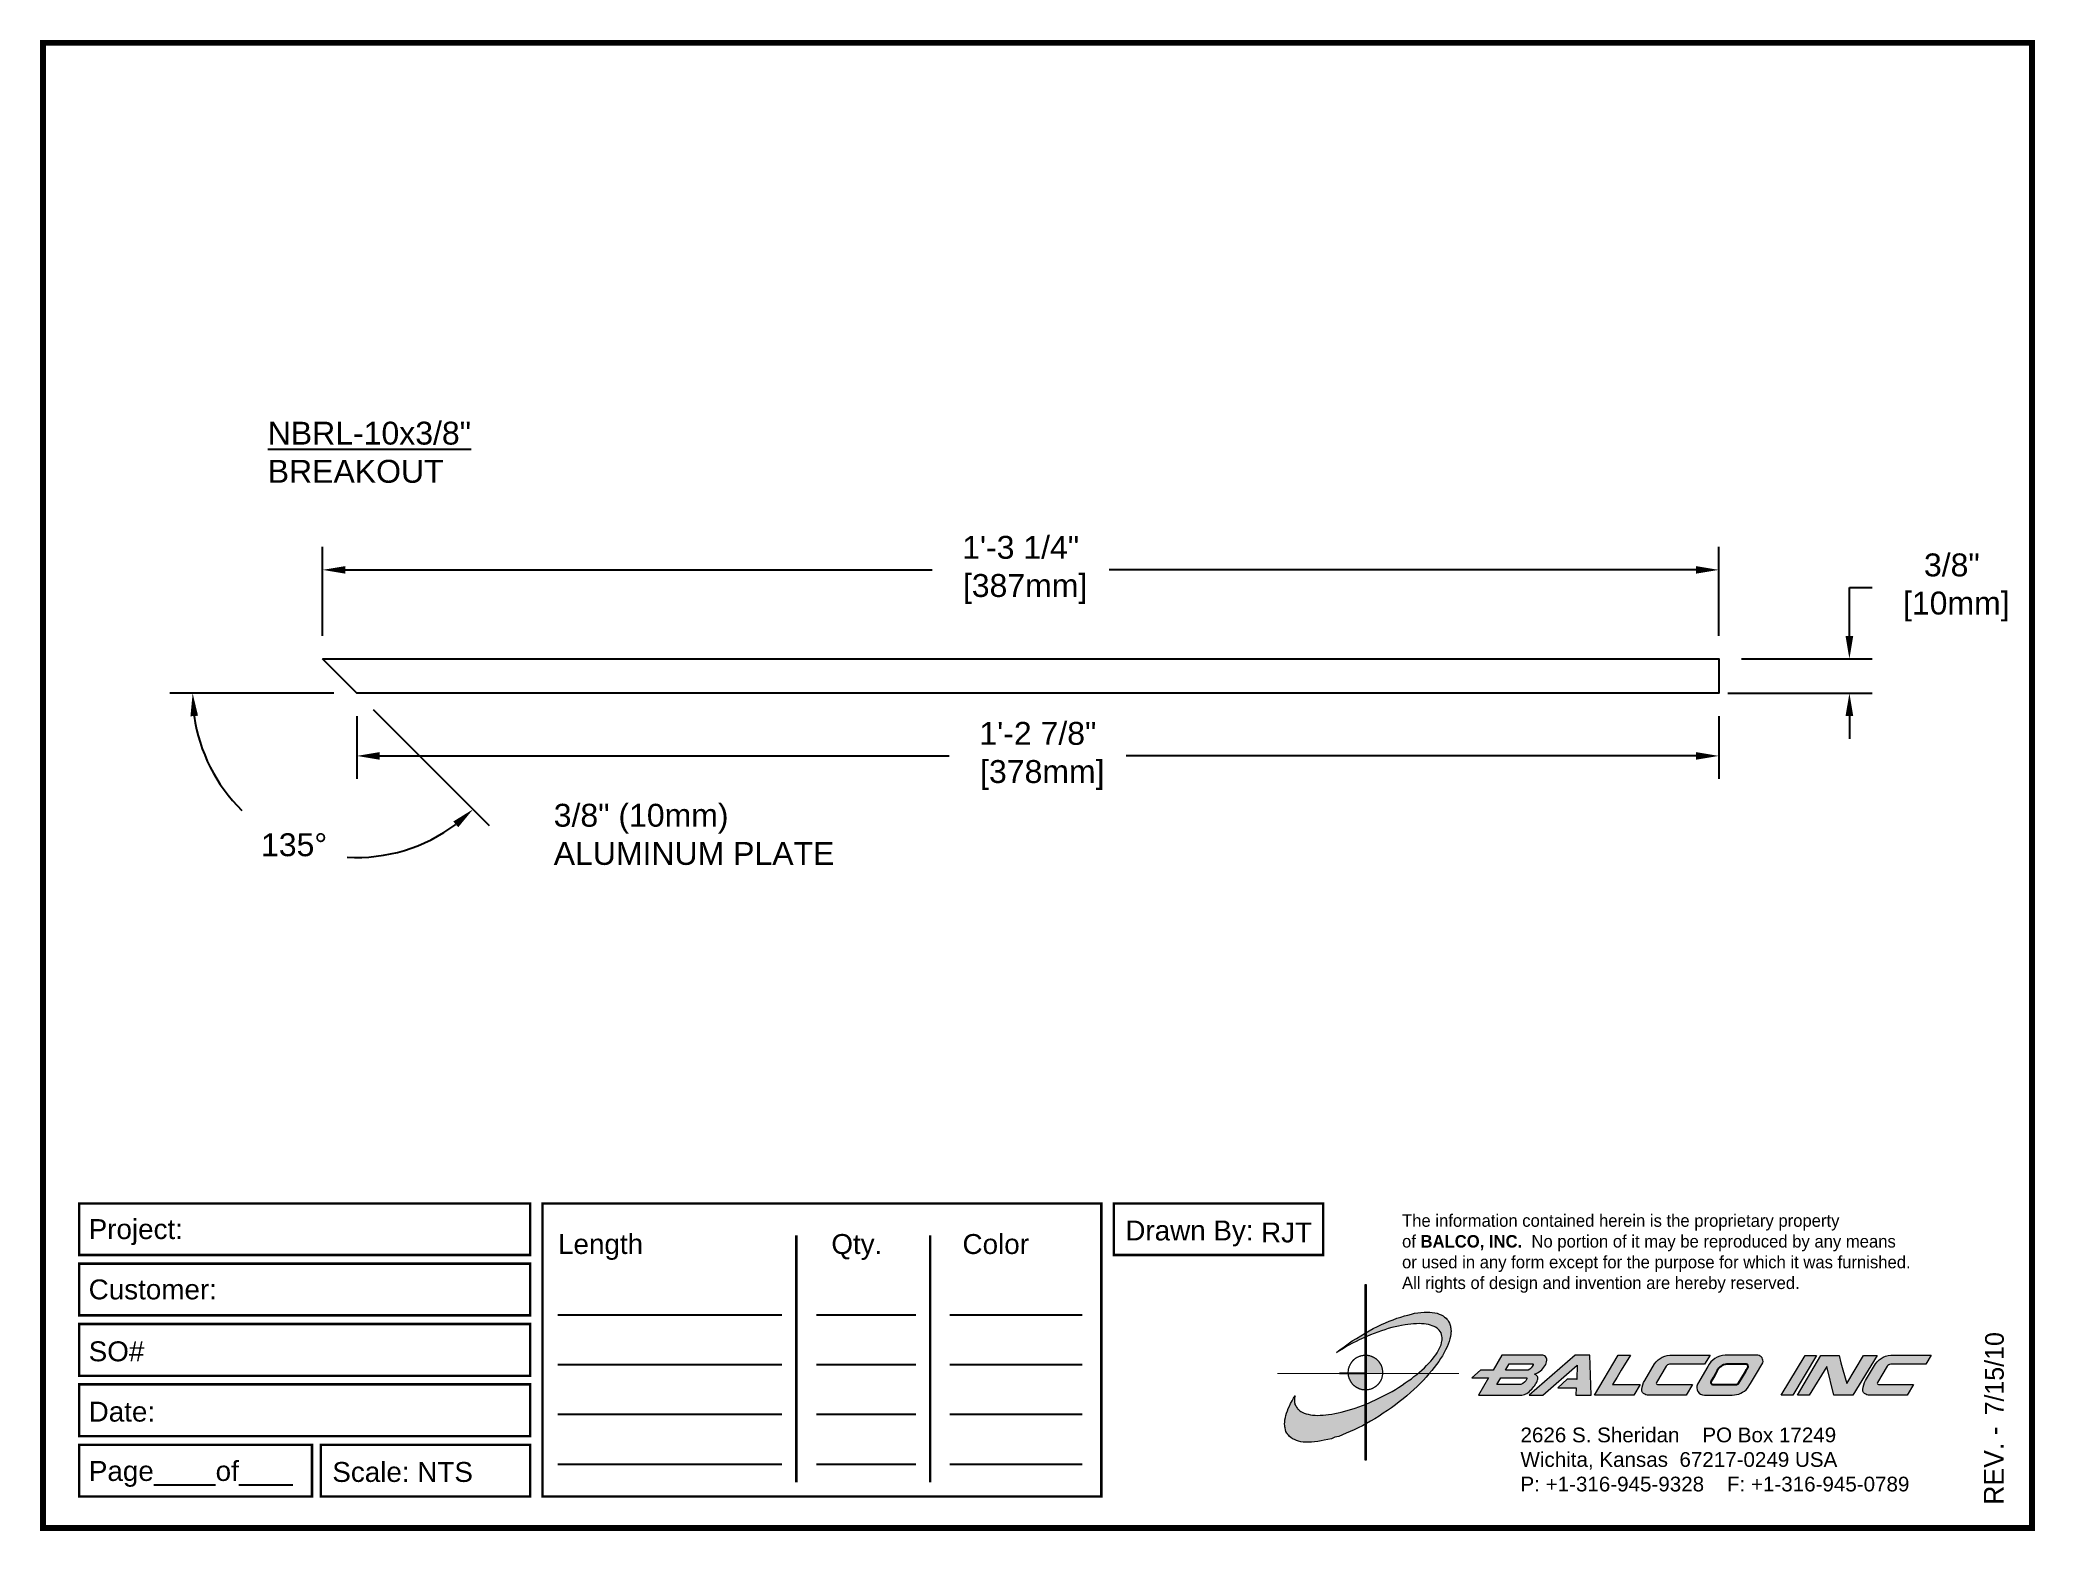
# Paper-space layout 'Breakout' of a CAD drawing. Header units: inches. Extents: x 0 to 10, y 0 to 7.5.
# The model-space entities are those that its viewports show. They can reach past a viewport. Long polylines and large blocks are cut down to what shows.
import ezdxf

# ---------------------------------------------------------------- set-up
doc = ezdxf.new("R2010")
doc.units = ezdxf.units.IN
doc.header["$MEASUREMENT"] = 0
for name, color, linetype in [('Border', 7, 'Continuous'), ('Dimensions', 3, 'Continuous'), ('Text', 2, 'Continuous')]:
    doc.layers.add(name, color=color, linetype=linetype)
doc.styles.add('Arial', font='arial.ttf')
doc.styles.add('Copyright', font='ERASDEMI.TTF')
doc.dimstyles.new('Arial', dxfattribs={"dimtxt": 0.25, "dimasz": 0.25, "dimexe": 0.25, "dimexo": 0.25, "dimgap": 0.25, "dimtad": 0, "dimtih": 1, "dimtoh": 1, "dimdec": 4, "dimzin": 0, "dimdsep": 46, "dimlunit": 4, "dimtxsty": 'Arial', "dimcen": 0.1875, "dimadec": 0, "dimazin": 0, "dimtfac": 1, "dimtdec": 4, "dimtofl": 0, "dimtmove": 0, "dimatfit": 3, "dimfxl": 0, "dimfrac": 2, "dimtolj": 1, "dimtzin": 0, "dimarcsym": 0})

# ---------------------------------------------------------------- blocks, each defined once
blk = doc.blocks.new('ACADlogo')
h = blk.add_hatch(color=256)
h.paths.add_polyline_path([(-3.346, 1.223), (-3.351, 1.223), (-3.351, 0.979), (-3.346, 0.982)])
h.paths.add_polyline_path([(-3.346, 0.961), (-3.351, 0.959), (-3.351, 0.868), (-3.346, 0.868)])
h.paths.add_polyline_path([(-3.346, 0.777), (-3.351, 0.777), (-3.351, 0.699), (-3.351, 0.695), (-3.35, 0.695), (-3.346, 0.695)])
h.paths.add_polyline_path([(-3.346, 0.864), (-3.346, 0.868), (-3.35, 0.868), (-3.351, 0.868), (-3.351, 0.777), (-3.346, 0.777), (-3.346, 0.778), (-3.348, 0.778)])
h.paths.add_polyline_path([(-3.346, 0.524), (-3.351, 0.521), (-3.351, 0.342), (-3.346, 0.342)])
h.paths.add_polyline_path([(-3.346, 0.695), (-3.351, 0.695), (-3.351, 0.621), (-3.346, 0.623)])
h.paths.add_polyline_path([(-3.346, 0.623), (-3.351, 0.621), (-3.351, 0.521), (-3.346, 0.524)])
h.paths.add_polyline_path([(-3.346, 0.982), (-3.351, 0.979), (-3.351, 0.959), (-3.346, 0.961)])
h = blk.add_hatch(color=175)
h.paths.add_polyline_path([(-3.518, 0.573), (-3.534, 0.571), (-3.548, 0.569), (-3.562, 0.567), (-3.576, 0.567), (-3.589, 0.566), (-3.602, 0.567), (-3.614, 0.568), (-3.625, 0.569), (-3.636, 0.572), (-3.646, 0.574), (-3.656, 0.577), (-3.664, 0.581), (-3.673, 0.585), (-3.679, 0.589), (-3.685, 0.595), (-3.688, 0.598), (-3.691, 0.6), (-3.695, 0.607), (-3.699, 0.614), (-3.703, 0.621), (-3.704, 0.626), (-3.705, 0.631), (-3.706, 0.637), (-3.706, 0.642), (-3.705, 0.648), (-3.705, 0.653), (-3.703, 0.659), (-3.702, 0.665), (-3.71, 0.652), (-3.717, 0.639), (-3.725, 0.626), (-3.731, 0.613), (-3.737, 0.601), (-3.741, 0.589), (-3.746, 0.577), (-3.749, 0.566), (-3.751, 0.555), (-3.753, 0.544), (-3.754, 0.538), (-3.754, 0.533), (-3.755, 0.523), (-3.754, 0.513), (-3.753, 0.508), (-3.752, 0.503), (-3.75, 0.494), (-3.748, 0.486), (-3.743, 0.477), (-3.74, 0.473), (-3.738, 0.469), (-3.734, 0.465), (-3.73, 0.461), (-3.723, 0.455), (-3.715, 0.449), (-3.706, 0.445), (-3.695, 0.44), (-3.685, 0.437), (-3.674, 0.434), (-3.661, 0.432), (-3.648, 0.431), (-3.634, 0.431), (-3.62, 0.431), (-3.604, 0.433), (-3.588, 0.435), (-3.572, 0.438), (-3.556, 0.441), (-3.538, 0.445), (-3.52, 0.449), (-3.503, 0.456), (-3.483, 0.461), (-3.464, 0.469), (-3.445, 0.477), (-3.426, 0.485), (-3.406, 0.494), (-3.385, 0.503), (-3.364, 0.514), (-3.351, 0.521), (-3.351, 0.621), (-3.364, 0.616), (-3.382, 0.609), (-3.4, 0.603), (-3.418, 0.598), (-3.436, 0.592), (-3.453, 0.587), (-3.47, 0.583), (-3.486, 0.579), (-3.503, 0.576)])
h.paths.add_polyline_path([(-3.215, 0.687), (-3.251, 0.667), (-3.289, 0.649), (-3.327, 0.631), (-3.345, 0.623), (-3.346, 0.623), (-3.346, 0.524), (-3.343, 0.525), (-3.323, 0.537), (-3.302, 0.549), (-3.28, 0.563), (-3.259, 0.577), (-3.238, 0.59), (-3.218, 0.605), (-3.198, 0.62), (-3.179, 0.635), (-3.16, 0.65), (-3.141, 0.665), (-3.123, 0.681), (-3.106, 0.696), (-3.089, 0.712), (-3.074, 0.727), (-3.058, 0.743), (-3.043, 0.759), (-3.03, 0.775), (-3.028, 0.777), (-3.085, 0.777), (-3.091, 0.772), (-3.105, 0.761), (-3.118, 0.75), (-3.134, 0.739), (-3.149, 0.729), (-3.165, 0.718), (-3.182, 0.707), (-3.198, 0.697)])
h.paths.add_polyline_path([(-2.921, 1.009), (-2.922, 1.015), (-2.924, 1.02), (-2.926, 1.029), (-2.931, 1.038), (-2.934, 1.043), (-2.936, 1.047), (-2.94, 1.05), (-2.943, 1.054), (-2.951, 1.06), (-2.959, 1.066), (-2.968, 1.071), (-2.978, 1.075), (-2.989, 1.079), (-3, 1.081), (-3.013, 1.083), (-3.026, 1.084), (-3.04, 1.084), (-3.054, 1.084), (-3.07, 1.083), (-3.085, 1.081), (-3.102, 1.079), (-3.118, 1.075), (-3.136, 1.07), (-3.153, 1.066), (-3.171, 1.06), (-3.191, 1.054), (-3.21, 1.047), (-3.229, 1.039), (-3.248, 1.031), (-3.268, 1.022), (-3.289, 1.012), (-3.31, 1.002), (-3.33, 0.991), (-3.346, 0.982), (-3.346, 0.961), (-3.342, 0.962), (-3.323, 0.971), (-3.305, 0.978), (-3.287, 0.984), (-3.268, 0.991), (-3.251, 0.996), (-3.234, 1.002), (-3.216, 1.007), (-3.199, 1.011), (-3.182, 1.015), (-3.167, 1.018), (-3.15, 1.021), (-3.136, 1.023), (-3.121, 1.025), (-3.107, 1.026), (-3.093, 1.026), (-3.079, 1.027), (-3.067, 1.026), (-3.054, 1.026), (-3.043, 1.025), (-3.032, 1.022), (-3.022, 1.02), (-3.013, 1.016), (-3.004, 1.013), (-2.997, 1.009), (-2.989, 1.005), (-2.983, 0.999), (-2.98, 0.996), (-2.978, 0.994), (-2.973, 0.987), (-2.969, 0.981), (-2.967, 0.973), (-2.965, 0.965), (-2.964, 0.957), (-2.964, 0.949), (-2.964, 0.944), (-2.965, 0.94), (-2.967, 0.93), (-2.969, 0.921), (-2.973, 0.911), (-2.978, 0.901), (-2.983, 0.891), (-2.989, 0.881), (-2.996, 0.871), (-3.004, 0.86), (-3.012, 0.849), (-3.021, 0.838), (-3.032, 0.827), (-3.042, 0.816), (-3.053, 0.805), (-3.065, 0.794), (-3.077, 0.783), (-3.085, 0.777), (-3.028, 0.777), (-3.016, 0.791), (-3.004, 0.806), (-2.992, 0.822), (-2.981, 0.837), (-2.971, 0.852), (-2.962, 0.866), (-2.954, 0.882), (-2.946, 0.896), (-2.939, 0.91), (-2.934, 0.924), (-2.929, 0.938), (-2.926, 0.944), (-2.925, 0.951), (-2.922, 0.963), (-2.92, 0.975), (-2.92, 0.982), (-2.919, 0.987), (-2.92, 0.999), (-2.92, 1.005)])
h.paths.add_polyline_path([(-3.372, 0.966), (-3.393, 0.953), (-3.415, 0.94), (-3.435, 0.925), (-3.455, 0.911), (-3.475, 0.897), (-3.494, 0.882), (-3.468, 0.898), (-3.439, 0.915), (-3.41, 0.93), (-3.396, 0.938), (-3.38, 0.945), (-3.351, 0.959), (-3.351, 0.979)])
h = blk.add_hatch(color=256)
h.paths.add_polyline_path([(-3.268, 0.814), (-3.27, 0.819), (-3.273, 0.824), (-3.276, 0.828), (-3.279, 0.833), (-3.282, 0.837), (-3.286, 0.841), (-3.29, 0.845), (-3.294, 0.849), (-3.298, 0.852), (-3.303, 0.855), (-3.308, 0.858), (-3.313, 0.86), (-3.318, 0.863), (-3.323, 0.864), (-3.328, 0.866), (-3.334, 0.867), (-3.339, 0.868), (-3.345, 0.868), (-3.346, 0.868), (-3.346, 0.777), (-3.335, 0.777), (-3.262, 0.777), (-3.262, 0.781), (-3.262, 0.787), (-3.263, 0.792), (-3.264, 0.798), (-3.265, 0.803), (-3.266, 0.808)])
h.paths.add_polyline_path([(-3.351, 0.777), (-3.436, 0.777), (-3.435, 0.773), (-3.435, 0.768), (-3.434, 0.762), (-3.432, 0.757), (-3.431, 0.752), (-3.428, 0.747), (-3.426, 0.742), (-3.423, 0.737), (-3.42, 0.732), (-3.417, 0.728), (-3.414, 0.723), (-3.41, 0.719), (-3.406, 0.716), (-3.401, 0.712), (-3.397, 0.709), (-3.392, 0.706), (-3.387, 0.704), (-3.382, 0.701), (-3.377, 0.699), (-3.372, 0.698), (-3.367, 0.696), (-3.361, 0.695), (-3.356, 0.695), (-3.351, 0.695)])
h.paths.add_polyline_path([(-3.346, 0.868), (-3.35, 0.868), (-3.351, 0.868), (-3.351, 0.777), (-3.346, 0.777)])
h = blk.add_hatch(color=256)
h.paths.add_polyline_path([(-2.438, 0.844, 0.412988), (-2.461, 0.869), (-2.663, 0.869), (-2.707, 0.794), (-2.771, 0.794), (-2.815, 0.755), (-2.73, 0.755), (-2.781, 0.668), (-2.563, 0.668, 0.107996), (-2.538, 0.677, 0.108939), (-2.494, 0.724, 0.080345), (-2.483, 0.745, 0.419497), (-2.499, 0.773, 0.149928), (-2.447, 0.815, 0.134283)])
h.paths.add_polyline_path([(-2.507, 0.821, -0.209012), (-2.532, 0.794), (-2.538, 0.794), (-2.646, 0.794), (-2.627, 0.825), (-2.51, 0.825, -0.56619)], flags=16)
h.paths.add_polyline_path([(-2.538, 0.75, -0.241309), (-2.569, 0.722), (-2.688, 0.722), (-2.669, 0.755), (-2.541, 0.755, -0.56619)], flags=16)
for points in [[(-2.285, 0.819), (-2.287, 0.748), (-2.335, 0.748), (-2.383, 0.705), (-2.29, 0.705), (-2.292, 0.668), (-2.215, 0.668), (-2.221, 0.869), (-2.295, 0.869), (-2.527, 0.668), (-2.458, 0.668)], [(-2.018, 0.869), (-2.079, 0.869), (-2.198, 0.668), (-2, 0.668), (-1.968, 0.722), (-2.107, 0.722), (-2.085, 0.759), (-2.064, 0.794)], [(-1.617, 0.869), (-1.807, 0.869, 0.270182), (-1.896, 0.825), (-1.946, 0.742, 0.109019), (-1.961, 0.695, 0.340665), (-1.945, 0.672, 0.129907), (-1.923, 0.668), (-1.738, 0.668), (-1.706, 0.722), (-1.878, 0.722), (-1.882, 0.722, -0.601242), (-1.887, 0.731), (-1.838, 0.813, -0.253048), (-1.821, 0.823), (-1.645, 0.823)], [(-1.083, 0.867), (-1.14, 0.867), (-1.261, 0.667), (-1.26, 0.667), (-1.202, 0.667)], [(-0.96, 0.83), (-0.969, 0.867), (-1.061, 0.867), (-1.179, 0.667), (-1.12, 0.667), (-1.031, 0.812), (-0.995, 0.667), (-0.9, 0.667), (-0.778, 0.867), (-0.846, 0.867), (-0.931, 0.727), (-0.951, 0.795)], [(-0.507, 0.869), (-0.697, 0.869, 0.270182), (-0.786, 0.825), (-0.836, 0.742, 0.109019), (-0.85, 0.695, 0.340665), (-0.835, 0.672, 0.129907), (-0.812, 0.668), (-0.628, 0.668), (-0.595, 0.722), (-0.768, 0.722), (-0.772, 0.722, -0.601242), (-0.777, 0.731), (-0.728, 0.813, -0.253048), (-0.71, 0.823), (-0.534, 0.823)], [(-3.346, 0.623), (-3.351, 0.621), (-3.351, 0.521), (-3.346, 0.524)]]:
    blk.add_hatch(color=256).paths.add_polyline_path(points)
h = blk.add_hatch(color=256)
h.paths.add_polyline_path([(-1.377, 0.868), (-1.383, 0.868), (-1.383, 0.868), (-1.44, 0.868), (-1.492, 0.868), (-1.541, 0.868, 0.297712), (-1.628, 0.811), (-1.68, 0.723, 0.585116), (-1.646, 0.668), (-1.506, 0.668, 0.210586), (-1.429, 0.703), (-1.415, 0.726), (-1.389, 0.769), (-1.352, 0.831, 0.4352)])
h.paths.add_polyline_path([(-1.437, 0.823, -0.603783), (-1.428, 0.805), (-1.431, 0.801), (-1.434, 0.796), (-1.438, 0.789), (-1.474, 0.728, -0.229001), (-1.489, 0.722), (-1.494, 0.722), (-1.501, 0.722), (-1.597, 0.722), (-1.604, 0.722, -0.492401), (-1.613, 0.734), (-1.601, 0.757), (-1.591, 0.775), (-1.582, 0.791, -0.238368), (-1.535, 0.823)], flags=16)
for q in [(-3.48, 0.777), (-3.351, 0.642)]:
    blk.add_line((-3.351, 0.777), q)
at = {"color": 7, "lineweight": 0}
for points in [[(-3.351, 1.223), (-3.346, 1.223), (-3.346, 0.342), (-3.351, 0.342), (-3.351, 1.223)], [(-2.292, 0.668), (-2.215, 0.668), (-2.221, 0.869), (-2.295, 0.869), (-2.527, 0.668), (-2.458, 0.668), (-2.285, 0.819), (-2.287, 0.748), (-2.286, 0.748), (-2.335, 0.748), (-2.383, 0.705), (-2.29, 0.705), (-2.292, 0.668), (-2.292, 0.668)], [(-2.198, 0.668), (-2.079, 0.869), (-2.018, 0.869), (-2.064, 0.794), (-2.085, 0.759), (-2.107, 0.722), (-1.968, 0.722), (-2, 0.668), (-2.198, 0.668), (-2.198, 0.668)], [(-1.383, 0.868), (-1.383, 0.868)], [(-1.261, 0.667), (-1.14, 0.867), (-1.083, 0.867), (-1.202, 0.667), (-1.26, 0.667), (-1.261, 0.667), (-1.261, 0.667)], [(-0.9, 0.667), (-0.995, 0.667), (-1.031, 0.812), (-1.12, 0.667), (-1.179, 0.667), (-1.061, 0.867), (-0.969, 0.867), (-0.96, 0.83), (-0.951, 0.795), (-0.931, 0.727), (-0.846, 0.867), (-0.778, 0.867), (-0.9, 0.667), (-0.9, 0.667)]]:
    blk.add_lwpolyline(points, dxfattribs=at)
at = {"color": 175, "lineweight": 0}
blk.add_lwpolyline([(-2.926, 1.029), (-2.924, 1.02), (-2.922, 1.015), (-2.921, 1.009), (-2.92, 1.005), (-2.92, 0.999), (-2.919, 0.987), (-2.92, 0.982), (-2.92, 0.975), (-2.922, 0.963), (-2.925, 0.951), (-2.926, 0.944), (-2.929, 0.938), (-2.934, 0.924), (-2.939, 0.91), (-2.946, 0.896), (-2.954, 0.882), (-2.962, 0.866), (-2.971, 0.852), (-2.981, 0.837), (-2.992, 0.822), (-3.004, 0.806), (-3.016, 0.791), (-3.03, 0.775), (-3.043, 0.759), (-3.058, 0.743), (-3.074, 0.727), (-3.089, 0.712), (-3.106, 0.696), (-3.123, 0.681), (-3.141, 0.665), (-3.16, 0.65), (-3.179, 0.635), (-3.198, 0.62), (-3.218, 0.605), (-3.238, 0.59), (-3.259, 0.577), (-3.28, 0.563), (-3.302, 0.549), (-3.323, 0.537), (-3.343, 0.525), (-3.364, 0.514), (-3.385, 0.503), (-3.406, 0.494), (-3.426, 0.485), (-3.445, 0.477), (-3.464, 0.469), (-3.483, 0.461), (-3.503, 0.456), (-3.52, 0.449), (-3.538, 0.445), (-3.556, 0.441), (-3.572, 0.438), (-3.588, 0.435), (-3.604, 0.433), (-3.62, 0.431), (-3.634, 0.431), (-3.648, 0.431), (-3.661, 0.432), (-3.674, 0.434), (-3.685, 0.437), (-3.695, 0.44), (-3.706, 0.445), (-3.715, 0.449), (-3.723, 0.455), (-3.73, 0.461), (-3.734, 0.465), (-3.738, 0.469), (-3.74, 0.473), (-3.743, 0.477), (-3.748, 0.486), (-3.75, 0.494), (-3.752, 0.503), (-3.753, 0.508), (-3.754, 0.513), (-3.755, 0.523), (-3.754, 0.533), (-3.754, 0.538), (-3.753, 0.544), (-3.751, 0.555), (-3.749, 0.566), (-3.746, 0.577), (-3.741, 0.589), (-3.737, 0.601), (-3.731, 0.613), (-3.725, 0.626), (-3.717, 0.639), (-3.71, 0.652), (-3.702, 0.665), (-3.703, 0.659), (-3.705, 0.653), (-3.705, 0.648), (-3.706, 0.642), (-3.706, 0.637), (-3.705, 0.631), (-3.704, 0.626), (-3.703, 0.621), (-3.699, 0.614), (-3.695, 0.607), (-3.691, 0.6), (-3.688, 0.598), (-3.685, 0.595), (-3.679, 0.589), (-3.673, 0.585), (-3.664, 0.581), (-3.656, 0.577), (-3.646, 0.574), (-3.636, 0.572), (-3.625, 0.569), (-3.614, 0.568), (-3.602, 0.567), (-3.589, 0.566), (-3.576, 0.567), (-3.562, 0.567), (-3.548, 0.569), (-3.534, 0.571), (-3.518, 0.573), (-3.503, 0.576), (-3.486, 0.579), (-3.47, 0.583), (-3.453, 0.587), (-3.436, 0.592), (-3.418, 0.598), (-3.4, 0.603), (-3.382, 0.609), (-3.364, 0.616), (-3.345, 0.623), (-3.327, 0.631), (-3.289, 0.649), (-3.251, 0.667), (-3.215, 0.687), (-3.198, 0.697), (-3.182, 0.707), (-3.165, 0.718), (-3.149, 0.729), (-3.134, 0.739), (-3.118, 0.75), (-3.105, 0.761), (-3.091, 0.772), (-3.077, 0.783), (-3.065, 0.794), (-3.053, 0.805), (-3.042, 0.816), (-3.032, 0.827), (-3.021, 0.838), (-3.012, 0.849), (-3.004, 0.86), (-2.996, 0.871), (-2.989, 0.881), (-2.983, 0.891), (-2.978, 0.901), (-2.973, 0.911), (-2.969, 0.921), (-2.967, 0.93), (-2.965, 0.94), (-2.964, 0.944), (-2.964, 0.949), (-2.964, 0.957), (-2.965, 0.965), (-2.967, 0.973), (-2.969, 0.981), (-2.973, 0.987), (-2.978, 0.994), (-2.98, 0.996), (-2.983, 0.999), (-2.989, 1.005), (-2.997, 1.009), (-3.004, 1.013), (-3.013, 1.016), (-3.022, 1.02), (-3.032, 1.022), (-3.043, 1.025), (-3.054, 1.026), (-3.067, 1.026), (-3.079, 1.027), (-3.093, 1.026), (-3.107, 1.026), (-3.121, 1.025), (-3.136, 1.023), (-3.15, 1.021), (-3.167, 1.018), (-3.182, 1.015), (-3.199, 1.011), (-3.216, 1.007), (-3.234, 1.002), (-3.251, 0.996), (-3.268, 0.991), (-3.287, 0.984), (-3.305, 0.978), (-3.323, 0.971), (-3.342, 0.962), (-3.38, 0.945), (-3.396, 0.938), (-3.41, 0.93), (-3.439, 0.915), (-3.468, 0.898), (-3.494, 0.882), (-3.475, 0.897), (-3.455, 0.911), (-3.435, 0.925), (-3.415, 0.94), (-3.393, 0.953), (-3.372, 0.966), (-3.351, 0.979), (-3.33, 0.991), (-3.31, 1.002), (-3.289, 1.012), (-3.268, 1.022), (-3.248, 1.031), (-3.229, 1.039), (-3.21, 1.047), (-3.191, 1.054), (-3.171, 1.06), (-3.153, 1.066), (-3.136, 1.07), (-3.118, 1.075), (-3.102, 1.079), (-3.085, 1.081), (-3.07, 1.083), (-3.054, 1.084), (-3.04, 1.084), (-3.026, 1.084), (-3.013, 1.083), (-3, 1.081), (-2.989, 1.079), (-2.978, 1.075), (-2.968, 1.071), (-2.959, 1.066), (-2.951, 1.06), (-2.943, 1.054), (-2.94, 1.05), (-2.936, 1.047), (-2.934, 1.043), (-2.931, 1.038), (-2.926, 1.029), (-2.926, 1.029)], dxfattribs=at)
at = {"color": 7, "lineweight": 0, "const_width": 0.0064}
blk.add_lwpolyline([(-3.262, 0.781), (-3.262, 0.787), (-3.263, 0.792), (-3.264, 0.798), (-3.265, 0.803), (-3.266, 0.808), (-3.268, 0.814), (-3.27, 0.819), (-3.273, 0.824), (-3.276, 0.828), (-3.279, 0.833), (-3.282, 0.837), (-3.286, 0.841), (-3.29, 0.845), (-3.294, 0.849), (-3.298, 0.852), (-3.303, 0.855), (-3.308, 0.858), (-3.313, 0.86), (-3.318, 0.863), (-3.323, 0.864), (-3.328, 0.866), (-3.334, 0.867), (-3.339, 0.868), (-3.345, 0.868), (-3.35, 0.868), (-3.356, 0.868), (-3.361, 0.867), (-3.367, 0.866), (-3.372, 0.865), (-3.377, 0.863), (-3.382, 0.862), (-3.387, 0.859), (-3.392, 0.857), (-3.397, 0.854), (-3.401, 0.851), (-3.406, 0.847), (-3.41, 0.843), (-3.414, 0.839), (-3.417, 0.835), (-3.42, 0.831), (-3.423, 0.826), (-3.426, 0.821), (-3.428, 0.816), (-3.431, 0.811), (-3.432, 0.806), (-3.434, 0.801), (-3.435, 0.795), (-3.435, 0.79), (-3.436, 0.784), (-3.436, 0.779), (-3.435, 0.773), (-3.435, 0.768), (-3.434, 0.762), (-3.432, 0.757), (-3.431, 0.752), (-3.428, 0.747), (-3.426, 0.742), (-3.423, 0.737), (-3.42, 0.732), (-3.417, 0.728), (-3.414, 0.723), (-3.41, 0.719), (-3.406, 0.716), (-3.401, 0.712), (-3.397, 0.709), (-3.392, 0.706), (-3.387, 0.704), (-3.382, 0.701), (-3.377, 0.699), (-3.372, 0.698), (-3.367, 0.696), (-3.361, 0.695), (-3.356, 0.695), (-3.35, 0.695), (-3.345, 0.695), (-3.339, 0.695), (-3.334, 0.696), (-3.328, 0.697), (-3.323, 0.698), (-3.318, 0.7), (-3.313, 0.702), (-3.308, 0.705), (-3.303, 0.708), (-3.298, 0.711), (-3.294, 0.714), (-3.29, 0.718), (-3.286, 0.721), (-3.282, 0.726), (-3.279, 0.73), (-3.276, 0.734), (-3.273, 0.739), (-3.27, 0.744), (-3.268, 0.749), (-3.266, 0.754), (-3.265, 0.76), (-3.264, 0.765), (-3.263, 0.77), (-3.262, 0.776), (-3.262, 0.781)], dxfattribs=at)
at = {"color": 7, "lineweight": 0}
for points in [[(-2.447, 0.815, 0.130368), (-2.438, 0.843, 0.448367), (-2.463, 0.869), (-2.663, 0.869), (-2.707, 0.794), (-2.771, 0.794), (-2.815, 0.755), (-2.73, 0.755), (-2.781, 0.668), (-2.563, 0.668, 0.107996), (-2.538, 0.677, 0.108939), (-2.494, 0.724, 0.077395), (-2.484, 0.744, 0.430878), (-2.499, 0.773, 0.149928)], [(-2.507, 0.821, -0.209012), (-2.532, 0.794), (-2.538, 0.794), (-2.646, 0.794), (-2.627, 0.825), (-2.512, 0.825), (-2.509, 0.825, -0.531288)], [(-1.838, 0.813), (-1.887, 0.731, 0.587385), (-1.882, 0.722), (-1.878, 0.722), (-1.706, 0.722), (-1.738, 0.668), (-1.923, 0.668, -0.129907), (-1.945, 0.672, -0.349839), (-1.961, 0.696, -0.107341), (-1.946, 0.742), (-1.896, 0.825, -0.270182), (-1.807, 0.869), (-1.617, 0.869), (-1.645, 0.823), (-1.821, 0.823, 0.252436)], [(-1.68, 0.723, 0.585116), (-1.646, 0.668), (-1.506, 0.668, 0.210586), (-1.429, 0.703), (-1.415, 0.726), (-1.389, 0.769), (-1.352, 0.831, 0.4352), (-1.377, 0.868), (-1.383, 0.868), (-1.383, 0.868), (-1.44, 0.868), (-1.492, 0.868), (-1.541, 0.868, 0.297712), (-1.628, 0.811)], [(-0.728, 0.813), (-0.777, 0.731, 0.587385), (-0.772, 0.722), (-0.768, 0.722), (-0.595, 0.722), (-0.628, 0.668), (-0.812, 0.668, -0.129907), (-0.835, 0.672, -0.349839), (-0.85, 0.696, -0.107341), (-0.836, 0.742), (-0.786, 0.825, -0.270182), (-0.697, 0.869), (-0.507, 0.869), (-0.534, 0.823), (-0.71, 0.823, 0.252436)], [(-2.569, 0.722), (-2.688, 0.722), (-2.669, 0.755), (-2.543, 0.755), (-2.54, 0.755, -0.531288), (-2.538, 0.75, -0.241309)]]:
    blk.add_lwpolyline(points, format="xyb", close=True, dxfattribs=at)
blk.add_lwpolyline([(-1.437, 0.823), (-1.535, 0.823, 0.238368), (-1.582, 0.791), (-1.591, 0.775), (-1.601, 0.757), (-1.613, 0.734, 0.490298), (-1.604, 0.722), (-1.597, 0.722), (-1.501, 0.722), (-1.494, 0.722), (-1.489, 0.722, 0.229001), (-1.474, 0.728), (-1.438, 0.789), (-1.434, 0.796), (-1.431, 0.801), (-1.428, 0.805, 0.603783)], format="xyb", close=True)
blk.add_lwpolyline([(-2.879, 0.777, 0.00455, 0.00455, 0), (-3.791, 0.777, 0.00183, 0.00183, 0), (-3.791, 0.777, 0.00183, 0.00183, 0)], format="xyseb", dxfattribs=at)
blk = doc.blocks.new('Quantity Data')
at = {"layer": 'Border', "color": 253}
for p, q in [((2.755, 1.254), (3.881, 1.254)), ((4.054, 1.254), (4.553, 1.254)), ((4.725, 1.254), (5.389, 1.254)), ((2.755, 1.004), (3.881, 1.004)), ((4.054, 1.004), (4.553, 1.004)), ((4.725, 1.004), (5.389, 1.004)), ((2.755, 0.754), (3.881, 0.754)), ((4.054, 0.754), (4.553, 0.754)), ((4.725, 0.754), (5.389, 0.754)), ((2.755, 0.504), (3.881, 0.504)), ((4.054, 0.504), (4.553, 0.504)), ((4.725, 0.504), (5.389, 0.504))]:
    blk.add_line(p, q, dxfattribs=at)
at = {"layer": 'Border', "const_width": 0.0125}
blk.add_lwpolyline([(5.485, 0.341), (2.678, 0.341), (2.678, 1.813), (5.485, 1.813)], close=True, dxfattribs=at)
for points in [[(3.953, 1.653), (3.953, 0.412)], [(4.625, 1.653), (4.625, 0.412)]]:
    blk.add_lwpolyline(points, dxfattribs=at)
at = {"layer": 'Border', "style": 'Arial'}
for s, p in [('Length', (2.756, 1.559)), ('Qty.', (4.129, 1.559)), ('Color', (4.788, 1.559))]:
    blk.add_text(s, height=0.1, dxfattribs=at).set_placement(p)
blk = doc.blocks.new('Drawn By')
at = {"layer": 'Border', "const_width": 0.0125}
blk.add_lwpolyline([(5.38, 1.813), (6.432, 1.813), (6.432, 1.554), (5.38, 1.554)], close=True, dxfattribs=at)
at = {"layer": 'Border', "style": 'Arial'}
blk.add_text('Drawn By: ', height=0.1, dxfattribs=at).set_placement((5.438, 1.627))
blk.add_attdef('XXX', (6.12, 1.617), '', height=0.1, dxfattribs=at)
blk = doc.blocks.new('Project Info')
at = {"layer": 'Border', "const_width": 0.0125}
for points in [[(0.182, 1.813), (2.448, 1.813), (2.448, 1.554), (0.182, 1.554)], [(0.182, 1.51), (2.448, 1.51), (2.448, 1.251), (0.182, 1.251)], [(0.182, 1.207), (2.448, 1.207), (2.448, 0.947), (0.182, 0.947)], [(0.182, 0.904), (2.448, 0.904), (2.448, 0.644), (0.182, 0.644)], [(0.182, 0.6), (1.352, 0.6), (1.352, 0.341), (0.182, 0.341)], [(1.396, 0.6), (2.448, 0.6), (2.448, 0.341), (1.396, 0.341)]]:
    blk.add_lwpolyline(points, close=True, dxfattribs=at)
at = {"layer": 'Border', "style": 'Arial'}
for s, p in [('Project:', (0.23, 1.634)), ('Customer:', (0.23, 1.331)), ('SO#', (0.23, 1.02)), ('Date:', (0.23, 0.717)), ('Page%%u        %%uof%%u       ', (0.231, 0.419)), ('Scale: NTS', (1.454, 0.414))]:
    blk.add_text(s, height=0.1, dxfattribs=at).set_placement(p)
blk = doc.blocks.new('REV')
at = {"style": 'Copyright'}
blk.add_text('REV. -', height=0.1, rotation=90, dxfattribs=at).set_placement((-0.142, 0.117))
at = {"style": 'Copyright', "flags": 4}
blk.add_attdef('REVISIONDATE', (-0.142, 0.566), '', height=0.0938, rotation=90, dxfattribs=at)
blk = doc.blocks.new('*D15')
at = {"layer": 'Defpoints', "color": 0}
for p in [(19.845, 4.63), (20.22, 4.255), (20.22, 4.255), (30.096, 4.255), (18.952, 2.987)]:
    blk.add_point(p, dxfattribs=at)
at = {"layer": 'Dimensions', "color": 0, "lineweight": -2}
for p, q in [((19.97, 4.255), (18.176, 4.255)), ((20.397, 4.078), (21.665, 2.81))]:
    blk.add_line(p, q, dxfattribs=at)
for start, end in [(187.9916, 225.5047), (266.6158, 307.0084)]:
    blk.add_arc((20.22, 4.255), 1.794, start, end, dxfattribs=at)
at = {"layer": 'Dimensions', "color": 0}
for points in [[(18.402, 4.003), (18.485, 4.009), (18.426, 4.255)], [(21.273, 2.854), (21.327, 2.791), (21.489, 2.987)]]:
    blk.add_solid(points, dxfattribs=at)
at = {"layer": 'Dimensions', "color": 0, "insert": (19.534, 2.598), "char_height": 0.25, "attachment_point": 5, "style": 'Arial'}
blk.add_mtext('\\A1;135°', dxfattribs=at)
blk = doc.blocks.new('*D24')
at = {"layer": 'Defpoints', "color": 0}
for p in [(35.095, 4.63), (36.522, 4.63), (34.945, 4.255)]:
    blk.add_point(p, dxfattribs=at)
at = {"layer": 'Dimensions', "color": 0, "lineweight": -2}
for p, q in [((36.522, 4.88), (36.522, 5.41)), ((36.522, 5.41), (36.772, 5.41)), ((35.345, 4.63), (36.772, 4.63)), ((35.195, 4.255), (36.772, 4.255)), ((36.522, 4.005), (36.522, 3.755))]:
    blk.add_line(p, q, dxfattribs=at)
at = {"layer": 'Dimensions', "color": 0}
for points in [[(36.48, 4.88), (36.564, 4.88), (36.522, 4.63)], [(36.48, 4.005), (36.564, 4.005), (36.522, 4.255)]]:
    blk.add_solid(points, dxfattribs=at)
at = {"layer": 'Dimensions', "color": 0, "insert": (37.641, 5.41), "char_height": 0.25, "attachment_point": 5, "style": 'Arial'}
blk.add_mtext('\\A1;3/8"\\P [10mm]', dxfattribs=at)
blk = doc.blocks.new('*D25')
at = {"layer": 'Defpoints', "color": 0}
for p in [(35.095, 5.602), (19.845, 4.63), (35.095, 4.63)]:
    blk.add_point(p, dxfattribs=at)
at = {"layer": 'Dimensions', "color": 0, "lineweight": -2}
for p, q in [((19.845, 4.88), (19.845, 5.852)), ((35.095, 4.88), (35.095, 5.852)), ((20.095, 5.602), (26.504, 5.602)), ((34.845, 5.602), (28.437, 5.602))]:
    blk.add_line(p, q, dxfattribs=at)
at = {"layer": 'Dimensions', "color": 0}
for points in [[(20.095, 5.643), (20.095, 5.56), (19.845, 5.602)], [(34.845, 5.643), (34.845, 5.56), (35.095, 5.602)]]:
    blk.add_solid(points, dxfattribs=at)
at = {"layer": 'Dimensions', "color": 0, "insert": (27.47, 5.602), "char_height": 0.25, "attachment_point": 5, "style": 'Arial'}
blk.add_mtext('\\A1;1\'-3 1/4"\\P [387mm]', dxfattribs=at)
blk = doc.blocks.new('*D26')
at = {"layer": 'Defpoints', "color": 0}
for p in [(20.22, 4.255), (35.095, 4.255), (35.095, 3.57)]:
    blk.add_point(p, dxfattribs=at)
at = {"layer": 'Dimensions', "color": 0, "lineweight": -2}
for p, q in [((20.22, 4.005), (20.22, 3.32)), ((35.095, 4.005), (35.095, 3.32)), ((20.47, 3.57), (26.691, 3.57)), ((34.845, 3.57), (28.624, 3.57))]:
    blk.add_line(p, q, dxfattribs=at)
at = {"layer": 'Dimensions', "color": 0}
for points in [[(20.47, 3.612), (20.47, 3.528), (20.22, 3.57)], [(34.845, 3.612), (34.845, 3.528), (35.095, 3.57)]]:
    blk.add_solid(points, dxfattribs=at)
at = {"layer": 'Dimensions', "color": 0, "insert": (27.658, 3.57), "char_height": 0.25, "attachment_point": 5, "style": 'Arial'}
blk.add_mtext('\\A1;1\'-2 7/8"\\P [378mm]', dxfattribs=at)

msp = doc.modelspace()

# ---------------------------------------------------------------- linework, layer by layer
msp.add_lwpolyline([(19.84517, 4.63009), (35.09522, 4.63009), (35.09522, 4.25509), (20.22017, 4.25509)], close=True)

# ---------------------------------------------------------------- texts
at = {"layer": 'Text', "insert": (19.24644, 7.22023), "char_height": 0.3125, "width": 3.010052, "attachment_point": 1, "style": 'Arial'}
msp.add_mtext('{\\H0.8x;\\LNBRL-10x3/8"\\P\\lBREAKOUT}', dxfattribs=at)
at = {"layer": 'Text', "insert": (22.37014, 2.71182), "char_height": 0.25, "attachment_point": 4, "style": 'Arial'}
msp.add_mtext('3/8" (10mm)\\PALUMINUM PLATE', dxfattribs=at)

# ---------------------------------------------------------------- dimensions: what is measured, and where the dimension line sits
at = {"layer": 'Dimensions'}
for base, p1, p2, picture, middle in [((35.095221, 5.601801), (19.845172, 4.630087), (35.095221, 4.630087), '*D25', (27.470196, 5.601801)), ((35.095221, 3.570045), (20.220172, 4.255087), (35.095221, 4.255087), '*D26', (27.657696, 3.570045))]:
    dim = msp.add_linear_dim(base=base, p1=p1, p2=p2, dimstyle='Arial', override={"dimpost": '\\X'}, dxfattribs=at)
    dim.commit()
    dim.dimension.update_dxf_attribs({"geometry": picture, "text_midpoint": middle, "dimtype": 160})
dim = msp.add_linear_dim(base=(36.52198, 4.63009), p1=(34.9451, 4.25509), p2=(35.09522, 4.63009), angle=90, dimstyle='Arial', override={"dimpost": '\\X'}, dxfattribs=at)
dim.commit()
dim.dimension.update_dxf_attribs({"geometry": '*D24', "text_midpoint": (37.64136, 5.41001), "dimtype": 160})
dim = msp.add_angular_dim_2l(base=(18.95175, 2.98666), line1=((30.09553, 4.25509), (20.22017, 4.25509)), line2=((20.22017, 4.25509), (19.84517, 4.63009)), dimstyle='Arial', override={"dimpost": '\\X'}, dxfattribs=at)
dim.commit()
dim.dimension.update_dxf_attribs({"geometry": '*D15', "text_midpoint": (19.53371, 2.59781)})

psp = doc.layouts.new('Breakout')

# ---------------------------------------------------------------- linework, layer by layer
at = {"layer": 'Border', "const_width": 0.03}
psp.add_lwpolyline([(0.015, 7.476), (10.008, 7.476), (10.008, 0.015), (0.015, 0.015)], close=True, dxfattribs=at)

# ---------------------------------------------------------------- block references
for name, p in [('Project Info', (0.015, -0.167)), ('Quantity Data', (-0.153, -0.167))]:
    psp.add_blockref(name, p)
psp.add_blockref('Drawn By', (0.015, -0.167)).add_auto_attribs({'XXX': 'RJT'})
at = {"layer": 'Border'}
psp.add_blockref('ACADlogo', (10.008, 0.015), dxfattribs=at)
at = {"layer": 'Text'}
psp.add_blockref('REV', (10.008, 0.015), dxfattribs=at).add_auto_attribs({'REVISIONDATE': '7/15/10'})

# ---------------------------------------------------------------- texts
at = {"insert": (6.843, 1.591), "char_height": 0.0625, "width": 50.295, "attachment_point": 1, "style": 'Copyright'}
psp.add_mtext('The information contained herein is the proprietary property\\Pof {\\fEras Bold ITC|b0|i0|c0|p34;BALCO, INC.}  No portion of it may be reproduced by any means\\Por used in any form except for the purpose for which it was furnished.\\PAll rights of design and invention are hereby reserved.', dxfattribs=at)
at = {"layer": 'Border', "insert": (7.438, 0.52), "char_height": 0.074, "width": 2.3438, "attachment_point": 1, "style": 'Arial'}
psp.add_mtext('2626 S. Sheridan    PO Box 17249\\PWichita, Kansas  67217-0249 USA \\PP: +1-316-945-9328    F: +1-316-945-0789', dxfattribs=at)

# ---------------------------------------------------------------- viewports
at = {"layer": 'Border'}
psp.add_viewport(center=(5.012, 3.745), size=(9.993, 7.46055), view_center_point=(27.65477, 3.24623), view_height=16.2206502, dxfattribs=at)

doc.saveas('drawing.dxf')
